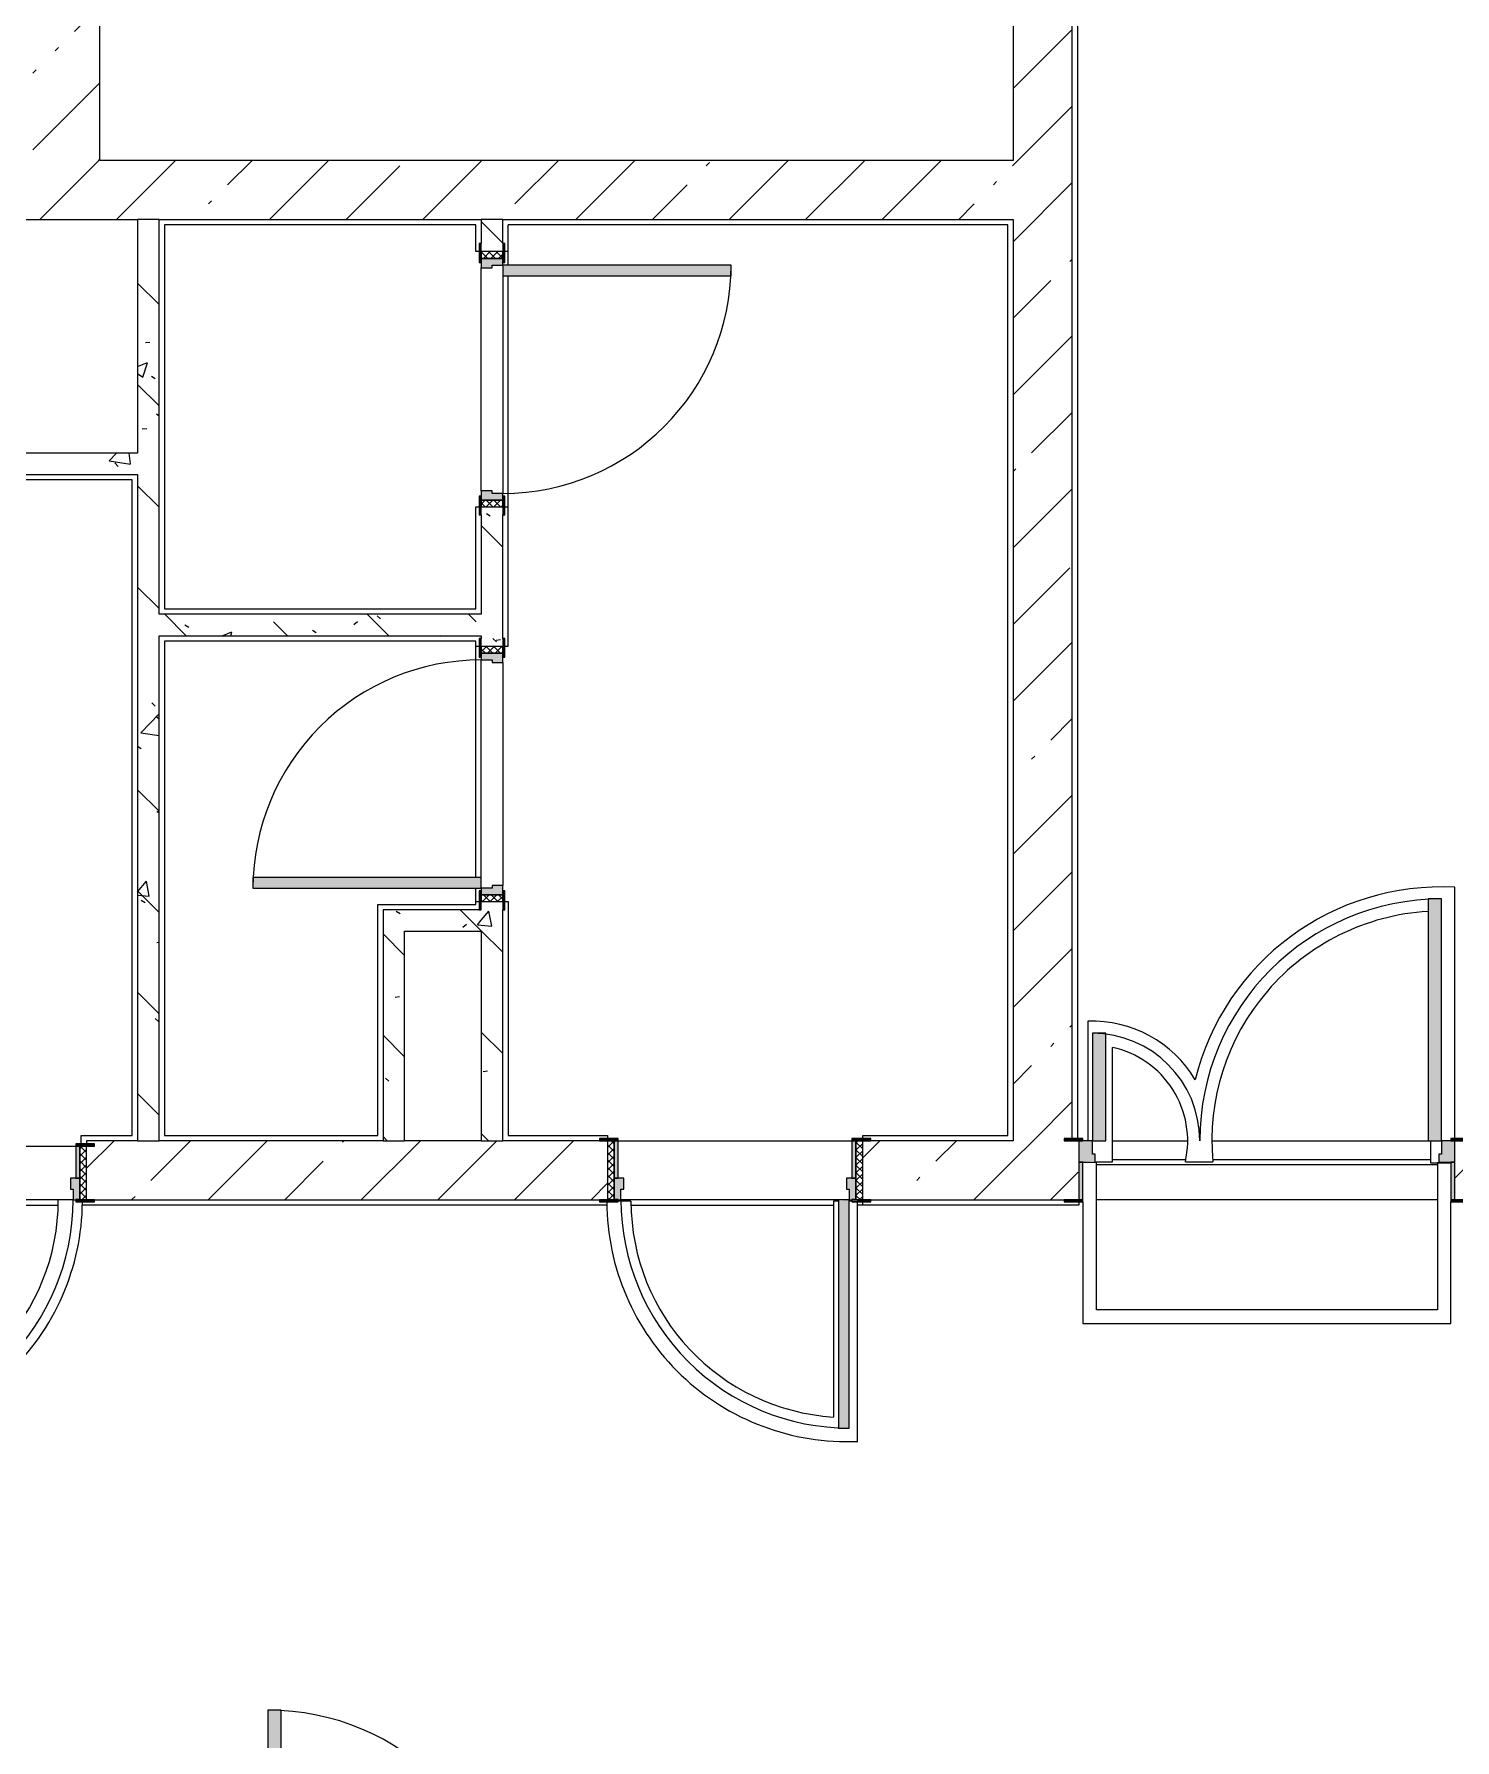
# Model space of a CAD drawing. Header units: millimetres. Extents: x -4185 to 186529, y -8553 to 29097.
# Drawn here: x 148684 to 153973, y 11389 to 17740 of the extents above; entities that cross this region are included whole.
import ezdxf

# ---------------------------------------------------------------- set-up
doc = ezdxf.new("R2010")
doc.units = ezdxf.units.MM
for name, color, linetype, lineweight, true_color in [('A-DOOR-3', 7, 'Continuous', 5, 0xaaaaaa), ('A-DOOR-4', 7, 'Continuous', 5, 0xe2e2e2), ('A-DOOR-FRAM-2', 7, 'Continuous', 5, 0xe2e2e2), ('A-DOOR-FRAM-3', 7, 'Continuous', 5, 0xaaaaaa), ('A-FLOR-1', 7, 'Continuous', 5, 0xaaaaaa), ('I-WALL-5', 7, 'Continuous', 5, 0x787878)]:
    doc.layers.add(name, color=color, linetype=linetype, lineweight=lineweight, true_color=true_color)
doc.layers.add('A-WALL', color=7, linetype='Continuous', lineweight=9)
doc.layers.add('I-WALL-3', color=7, linetype='Continuous', lineweight=5)
pattern_1 = [(45, (59518.7, 0), (-285.1231, 285.1231), []), (45, (59803.8, 0), (-285.1231, 285.1231), [504.031, -100.806, 16.764, -84.042])]
pattern_2 = [(135, (59518.7, 0), (-377.1708, -377.1708), [533.4, -88.9, 17.78, -88.9]), (135, (59518.7, 376.94), (-377.1708, -377.1708), []), (50, (59518.7, 0), (637.6445, -55.7866), [66.675, -733.425]), (355, (59518.7, 0), (-123.3494, 668.699), [53.34, -586.74]), (100.451, (59571.8, -4.65), (514.299, 612.908), [56.665, -623.315]), (46.184, (59518.7, 177.8), (948.7764, -147.15), [100.012, -1100.137]), (96.636, (59597.7, 165.5), (830.909, 865.997), [84.998, -934.973]), (351.184, (59518.7, 177.8), (830.918, 865.988), [80.01, -880.11]), (21, (59607.6, 133.35), (530.6506, -357.9283), [66.675, -733.425]), (326, (59607.6, 133.35), (216.308, 644.6585), [53.34, -586.74]), (71.451, (59651.8, 103.5), (746.9596, 286.7243), [56.665, -623.315]), (37.5, (59518.68, 0), (10.81053, 295.9426), [16.764, -562.864, 16.764, -578.866, -588.962]), (37.5, (59518.68, 0), (10.81053, 295.9426), [-1175.258, 16.764, -572.198]), (7.5, (59518.68, 0), (233.8692, 350.6318), [16.764, -322.834, 16.764, -549.529, -224.472]), (7.5, (59518.68, 0), (233.8692, 350.6318), [-905.891, 16.764, -207.708]), (327.5, (59320.43, 0), (474.5678, -20.0513), [16.764, -205.486, 16.764, -676.656, -920.115]), (327.5, (59320.43, 0), (474.5678, -20.0513), [-915.67, 16.764, -903.351]), (317.5, (59231.53, 0), (518.4522, 88.9934), [16.764, -272.161, 16.764, -443.738, -653.415]), (317.5, (59231.53, 0), (518.4522, 88.9934), [-749.427, 16.764, -636.651])]
pattern_3 = [(135, (1826.41, 104.685), (-14.14214, -14.14214), []), (225, (1826.41, 104.685), (14.14214, -14.14214), [])]
pattern_4 = [(45, (-296.384, 104.685), (-14.1421, 14.1421), []), (135, (-296.384, 104.685), (-14.1421, -14.1421), [])]

# ---------------------------------------------------------------- blocks, each defined once
blk = doc.blocks.new('110_Дверь_СКБ_2Ст - Д-1_л_Лестничная клетка EIS60 2-32142534-1_10_1_птичка')
at = {"layer": 'A-DOOR-4'}
for points in [[(662.5, 1010), (612.5, 1010), (612.5, 110), (662.5, 110), (662.5, 786.4)], [(-587.5, 510), (-637.5, 510), (-637.5, 110), (-587.5, 110), (-587.5, 499.2)], [(712.5, 30), (697.5, 30), (699.6, -110), (712.5, -110)]]:
    blk.add_hatch(color=256, dxfattribs=at).paths.add_polyline_path(points)
h = blk.add_hatch(color=256, dxfattribs=at)
h.paths.add_polyline_path([(662.5, 110), (662.5, 60), (652.5, 60), (652.5, 30), (712.5, 32.6), (712.5, 110)])
h.paths.add_polyline_path([(-637.5, 110), (-687.5, 110), (-687.2, 30), (-627.5, 35.6), (-627.5, 60), (-637.5, 60), (-637.5, 104.8)])
at = {"layer": 'A-DOOR-FRAM-2'}
for points in [[(-672.5, 118), (-742.5, 118), (-742.5, 110), (-672.5, 110)], [(729.9, 118), (697.5, 118), (697.5, 110), (767.5, 110), (767.5, 118)], [(-672.5, 30), (-687.5, 30), (-687.4, -110), (-672.5, -110), (-672.5, -21.5)], [(-687.4, -110), (-742.5, -110.2), (-742.5, -118), (-672.5, -118), (-674.5, -110)], [(767.5, -110), (697.5, -110), (698.9, -118), (767.5, -118)]]:
    blk.add_hatch(color=256, dxfattribs=at).paths.add_polyline_path(points)
at = {"layer": 'A-DOOR-3'}
for p, q in [((662.5, 1010), (612.5, 1010)), ((612.5, 1010), (612.5, 110)), ((662.5, 110), (662.5, 1010)), ((-637.5, 510), (-637.5, 110)), ((-587.5, 510), (-637.5, 510)), ((-587.5, 110), (-587.5, 510)), ((-637.5, 110), (-587.5, 110)), ((612.5, 110), (662.5, 110))]:
    blk.add_line(p, q, dxfattribs=at)
for centre, radius, start, end in [((662.5, 110), 900, 90, 180), ((-637.5, 110), 400, 360, 90)]:
    blk.add_arc(centre, radius, start, end, dxfattribs=at)
at = {"layer": 'A-DOOR-FRAM-3'}
for p, q in [((-672.5, 118), (-742.5, 118)), ((-742.5, 118), (-742.5, 110)), ((-742.5, 110), (-672.5, 110)), ((-637.5, 110), (-687.5, 110)), ((-687.5, 110), (-687.5, 30)), ((-672.5, 110), (-672.5, 118)), ((-637.5, 60), (-637.5, 110)), ((662.5, 110), (662.5, 60)), ((712.5, 110), (662.5, 110)), ((767.5, 118), (697.5, 118)), ((697.5, 118), (697.5, 110)), ((697.5, 110), (767.5, 110)), ((712.5, 30), (712.5, 110)), ((767.5, 110), (767.5, 118)), ((-687.5, 30), (-627.5, 30)), ((-672.5, 30), (-687.5, 30)), ((-687.5, 30), (-687.5, -110)), ((-672.5, -110), (-672.5, 30)), ((-627.5, 60), (-637.5, 60)), ((-627.5, 30), (-627.5, 60)), ((662.5, 60), (652.5, 60)), ((652.5, 60), (652.5, 30)), ((652.5, 30), (712.5, 30)), ((712.5, 30), (697.5, 30)), ((697.5, 30), (697.5, -110)), ((712.5, -110), (712.5, 30)), ((-672.5, -110), (-742.5, -110)), ((-742.5, -110), (-742.5, -118)), ((-742.5, -118), (-672.5, -118)), ((-687.5, -110), (-672.5, -110)), ((-672.5, -118), (-672.5, -110)), ((697.5, -110), (712.5, -110)), ((767.5, -110), (697.5, -110)), ((697.5, -110), (697.5, -118)), ((697.5, -118), (767.5, -118)), ((767.5, -118), (767.5, -110))]:
    blk.add_line(p, q, dxfattribs=at)
blk = doc.blocks.new('110_Дверь_СКБ_1Ст_Внутренняя1 - Д-8 950x2100h_охрана-V159-1_10_1_птичка')
at = {"layer": 'A-DOOR-3'}
h = blk.add_hatch(dxfattribs=at)
h.set_pattern_fill('FP_112', color=256, style=0, pattern_type=2)
h.set_pattern_definition([(135, (1826.41, 164.685), (-14.14214, -14.14214), []), (225, (1826.41, 164.685), (14.14214, -14.14214), [])])
h.paths.add_polyline_path([(462.5, 100), (462.5, -100), (487.5, -100), (487.5, 100)])
at = {"layer": 'A-DOOR-4'}
h = blk.add_hatch(color=256, dxfattribs=at)
h.paths.add_polyline_path([(462.5, 100), (437.5, 100), (437.5, 60), (427.5, 60), (427.5, 20), (462.5, 20)])
h.paths.add_polyline_path([(-412.5, 100), (-437.5, 100), (-437.5, 20), (-402.5, 20.4), (-402.5, 60), (-412.5, 60)])
at = {"layer": 'A-DOOR-FRAM-2'}
for points in [[(397.5, 950), (397.5, 100), (437.5, 100), (437.5, 950)], [(-422.5, 108), (-492.5, 108), (-492.5, 100), (-422.5, 100)], [(517.5, 108), (447.5, 108), (447.5, 100), (517.5, 100)], [(-437.5, 20), (-437.5, -100), (-422.5, -100), (-422.5, 20)], [(447.5, 20), (447.5, -100), (462.5, -100), (462.5, 20)], [(-492.5, -100), (-492.5, -108), (-422.5, -108), (-422.5, -100), (-462.5, -100)], [(487.5, -100), (447.5, -100), (447.5, -108), (517.5, -108), (517.5, -100), (490.5, -100)]]:
    blk.add_hatch(color=256, dxfattribs=at).paths.add_polyline_path(points)
at = {"layer": 'A-DOOR-FRAM-3'}
h = blk.add_hatch(dxfattribs=at)
h.set_pattern_fill('FP_113', color=256, style=0, pattern_type=2)
h.set_pattern_definition([(45, (-296.384, 164.685), (-14.1421, 14.1421), []), (135, (-296.384, 164.685), (-14.1421, -14.1421), [])])
h.paths.add_polyline_path([(-462.5, 100), (-462.5, -100), (-437.5, -100), (-437.5, 100)])
at = {"layer": 'A-DOOR-3'}
for p, q in [((437.5, 950), (397.5, 950)), ((397.5, 950), (397.5, 100)), ((437.5, 100), (437.5, 950)), ((397.5, 100), (437.5, 100))]:
    blk.add_line(p, q, dxfattribs=at)
blk.add_arc((437.5, 100), 850, 90, 180, dxfattribs=at)
at = {"layer": 'A-DOOR-FRAM-3'}
for p, q in [((-422.5, 108), (-492.5, 108)), ((-492.5, 108), (-492.5, 100)), ((-492.5, 100), (-422.5, 100)), ((-437.5, 100), (-462.5, 100)), ((-462.5, 100), (-462.5, -100)), ((-412.5, 100), (-437.5, 100)), ((-437.5, 100), (-437.5, 20)), ((-437.5, -100), (-437.5, 100)), ((-422.5, 100), (-437.5, 100)), ((-437.5, 100), (-437.5, 99)), ((-437.5, 99), (-422.5, 99)), ((-422.5, 100), (-422.5, 108)), ((-422.5, 99), (-422.5, 100)), ((-412.5, 60), (-412.5, 100)), ((437.5, 100), (437.5, 60)), ((462.5, 100), (437.5, 100)), ((517.5, 108), (447.5, 108)), ((447.5, 108), (447.5, 100)), ((462.5, 100), (447.5, 100)), ((447.5, 100), (447.5, 99)), ((447.5, 100), (517.5, 100)), ((447.5, 99), (462.5, 99)), ((462.5, 20), (462.5, 100)), ((487.5, 100), (462.5, 100)), ((462.5, 100), (462.5, -100)), ((462.5, 99), (462.5, 100)), ((487.5, -100), (487.5, 100)), ((517.5, 100), (517.5, 108)), ((-437.5, 20), (-402.5, 20)), ((-422.5, 20), (-437.5, 20)), ((-437.5, 20), (-437.5, -100)), ((-422.5, -100), (-422.5, 20)), ((-402.5, 60), (-412.5, 60)), ((-402.5, 20), (-402.5, 60)), ((437.5, 60), (427.5, 60)), ((427.5, 60), (427.5, 20)), ((427.5, 20), (462.5, 20)), ((462.5, 20), (447.5, 20)), ((447.5, 20), (447.5, -100)), ((462.5, -100), (462.5, 20)), ((-422.5, -100), (-492.5, -100)), ((-492.5, -100), (-492.5, -108)), ((-492.5, -108), (-422.5, -108)), ((-462.5, -100), (-437.5, -100)), ((-437.5, -100), (-422.5, -100)), ((-422.5, -108), (-422.5, -100)), ((447.5, -100), (462.5, -100)), ((517.5, -100), (447.5, -100)), ((447.5, -100), (447.5, -108)), ((447.5, -108), (517.5, -108)), ((462.5, -100), (487.5, -100)), ((517.5, -108), (517.5, -100))]:
    blk.add_line(p, q, dxfattribs=at)
blk = doc.blocks.new('110_Дверь_СКБ_1Ст_Внутренняя1 - Д-8_п_ 950x2100h_охрана 2-32201800-1_10_1_птичка')
at = {"layer": 'A-DOOR-3'}
h = blk.add_hatch(dxfattribs=at)
h.set_pattern_fill('FP_146', color=256, style=0, pattern_type=2)
h.set_pattern_definition([(135, (1826.41, 174.685), (-14.14214, -14.14214), []), (225, (1826.41, 174.685), (14.14214, -14.14214), [])])
h.paths.add_polyline_path([(462.5, 110), (462.5, -110), (487.5, -110), (487.5, 110)])
at = {"layer": 'A-DOOR-4'}
h = blk.add_hatch(color=256, dxfattribs=at)
h.paths.add_polyline_path([(462.5, 110), (437.5, 110), (437.5, 70), (427.5, 70), (427.5, 30), (462.5, 30)])
h.paths.add_polyline_path([(-422.5, 110), (-437.5, 110), (-437.5, 30), (-402.5, 30), (-402.5, 70), (-412.5, 70), (-412.5, 110)])
at = {"layer": 'A-DOOR-FRAM-2'}
for points in [[(-394.7, 960), (-412.5, 960), (-412.5, 110), (-372.5, 115.3), (-372.5, 960)], [(-443.8, 118), (-492.5, 118), (-492.5, 110), (-422.5, 115.3), (-422.5, 118), (-443.5, 118)], [(487.5, 118), (447.5, 115.3), (447.5, 110), (517.5, 110), (517.5, 118), (490, 118)], [(-437.5, 30), (-437.5, -110), (-422.5, -110), (-422.5, 30)], [(447.5, 30), (447.5, -110), (462.5, -110), (462.5, 30)], [(-422.5, -110), (-492.5, -110.2), (-492.5, -118), (-422.5, -118)], [(479, -110), (447.5, -110), (447.5, -118), (517.5, -118), (517.5, -110), (487.5, -110)]]:
    blk.add_hatch(color=256, dxfattribs=at).paths.add_polyline_path(points)
at = {"layer": 'A-DOOR-FRAM-3'}
h = blk.add_hatch(dxfattribs=at)
h.set_pattern_fill('FP_147', color=256, style=0, pattern_type=2)
h.set_pattern_definition([(45, (-296.384, 174.685), (-14.1421, 14.1421), []), (135, (-296.384, 174.685), (-14.1421, -14.1421), [])])
h.paths.add_polyline_path([(-462.5, 110), (-462.5, -110), (-437.5, -110), (-437.5, 110)])
at = {"layer": 'A-DOOR-3'}
for p, q in [((-412.5, 960), (-412.5, 110)), ((-372.5, 960), (-412.5, 960)), ((-372.5, 110), (-372.5, 960)), ((-412.5, 110), (-372.5, 110))]:
    blk.add_line(p, q, dxfattribs=at)
blk.add_arc((-412.5, 110), 850, 360, 90, dxfattribs=at)
at = {"layer": 'A-DOOR-FRAM-3'}
for p, q in [((-422.5, 118), (-492.5, 118)), ((-492.5, 118), (-492.5, 110)), ((-492.5, 110), (-422.5, 110)), ((-437.5, 110), (-462.5, 110)), ((-462.5, 110), (-462.5, -110)), ((-412.5, 110), (-437.5, 110)), ((-437.5, 110), (-437.5, 30)), ((-437.5, -110), (-437.5, 110)), ((-422.5, 110), (-437.5, 110)), ((-437.5, 110), (-437.5, 109)), ((-437.5, 109), (-422.5, 109)), ((-422.5, 110), (-422.5, 118)), ((-422.5, 109), (-422.5, 110)), ((-412.5, 70), (-412.5, 110)), ((-402.5, 70), (-412.5, 70)), ((-402.5, 30), (-402.5, 70)), ((437.5, 70), (427.5, 70)), ((427.5, 70), (427.5, 30)), ((437.5, 110), (437.5, 70)), ((462.5, 110), (437.5, 110)), ((517.5, 118), (447.5, 118)), ((447.5, 118), (447.5, 110)), ((462.5, 110), (447.5, 110)), ((447.5, 110), (447.5, 109)), ((447.5, 110), (517.5, 110)), ((447.5, 109), (462.5, 109)), ((462.5, 30), (462.5, 110)), ((487.5, 110), (462.5, 110)), ((462.5, 110), (462.5, -110)), ((462.5, 109), (462.5, 110)), ((487.5, -110), (487.5, 110)), ((517.5, 110), (517.5, 118)), ((-437.5, 30), (-402.5, 30)), ((-422.5, 30), (-437.5, 30)), ((-437.5, 30), (-437.5, -110)), ((-422.5, -110), (-422.5, 30)), ((427.5, 30), (462.5, 30)), ((462.5, 30), (447.5, 30)), ((447.5, 30), (447.5, -110)), ((462.5, -110), (462.5, 30)), ((-422.5, -110), (-492.5, -110)), ((-492.5, -110), (-492.5, -118)), ((-492.5, -118), (-422.5, -118)), ((-462.5, -110), (-437.5, -110)), ((-437.5, -110), (-422.5, -110)), ((-422.5, -118), (-422.5, -110)), ((447.5, -110), (462.5, -110)), ((517.5, -110), (447.5, -110)), ((447.5, -110), (447.5, -118)), ((447.5, -118), (517.5, -118)), ((462.5, -110), (487.5, -110)), ((517.5, -118), (517.5, -110))]:
    blk.add_line(p, q, dxfattribs=at)
blk = doc.blocks.new('110_Дверь_СКБ_2Ст - Д-2а_п_ Из коридора на лестницу-32215207-1_10_1_птичка')
at = {"layer": 'A-DOOR-4'}
for points in [[(-587.5, 100), (-587.5, 1000), (-637.5, 1000), (-637.2, 100), (-591.7, 100)], [(662.5, 100), (662.5, 500), (612.5, 500), (612.5, 100)], [(712.5, -100), (712.5, 20), (697.5, 20), (697.5, -100), (703.7, -100)]]:
    blk.add_hatch(color=256, dxfattribs=at).paths.add_polyline_path(points)
h = blk.add_hatch(color=256, dxfattribs=at)
h.paths.add_polyline_path([(-684.3, 20), (-627.5, 20), (-627.5, 50), (-637.5, 50), (-637.5, 100), (-687.5, 100), (-684.8, 20)])
h.paths.add_polyline_path([(662.5, 20), (712.5, 20), (712.5, 100), (662.5, 100), (662.5, 50), (652.5, 50), (652.5, 20)])
at = {"layer": 'A-DOOR-FRAM-2'}
for points in [[(-672.5, 100), (-672.5, 108), (-742.5, 108), (-742.5, 100), (-687.5, 100)], [(712.5, 100), (767.5, 100), (767.5, 108), (697.5, 108), (697.5, 100)], [(-684.8, -100), (-672.5, -100), (-672.5, 20), (-687.5, 20), (-687.5, -100)], [(-712.5, -108), (-672.5, -108), (-673.4, -100), (-742.5, -100), (-742.5, -108)], [(712.5, -108), (767.5, -107.4), (767.5, -100), (697.5, -100), (703, -108)]]:
    blk.add_hatch(color=256, dxfattribs=at).paths.add_polyline_path(points)
at = {"layer": 'A-DOOR-3'}
for p, q in [((-637.5, 1000), (-637.5, 100)), ((-587.5, 1000), (-637.5, 1000)), ((-587.5, 100), (-587.5, 1000)), ((662.5, 500), (612.5, 500)), ((612.5, 500), (612.5, 100)), ((662.5, 100), (662.5, 500)), ((-637.5, 100), (-587.5, 100)), ((612.5, 100), (662.5, 100))]:
    blk.add_line(p, q, dxfattribs=at)
for centre, radius, start, end in [((-637.5, 100), 900, 0, 90), ((662.5, 100), 400, 90, 180)]:
    blk.add_arc(centre, radius, start, end, dxfattribs=at)
at = {"layer": 'A-DOOR-FRAM-3'}
for p, q in [((-672.5, 108), (-742.5, 108)), ((-742.5, 108), (-742.5, 100)), ((-742.5, 100), (-672.5, 100)), ((-637.5, 100), (-687.5, 100)), ((-687.5, 100), (-687.5, 20)), ((-672.5, 100), (-672.5, 108)), ((-637.5, 50), (-637.5, 100)), ((662.5, 100), (662.5, 50)), ((712.5, 100), (662.5, 100)), ((767.5, 108), (697.5, 108)), ((697.5, 108), (697.5, 100)), ((697.5, 100), (767.5, 100)), ((712.5, 20), (712.5, 100)), ((767.5, 100), (767.5, 108)), ((-687.5, 20), (-627.5, 20)), ((-672.5, 20), (-687.5, 20)), ((-687.5, 20), (-687.5, -100)), ((-672.5, -100), (-672.5, 20)), ((-627.5, 50), (-637.5, 50)), ((-627.5, 20), (-627.5, 50)), ((662.5, 50), (652.5, 50)), ((652.5, 50), (652.5, 20)), ((652.5, 20), (712.5, 20)), ((712.5, 20), (697.5, 20)), ((697.5, 20), (697.5, -100)), ((712.5, -100), (712.5, 20)), ((-672.5, -100), (-742.5, -100)), ((-742.5, -100), (-742.5, -108)), ((-742.5, -108), (-672.5, -108)), ((-687.5, -100), (-672.5, -100)), ((-672.5, -108), (-672.5, -100)), ((697.5, -100), (712.5, -100)), ((767.5, -100), (697.5, -100)), ((697.5, -100), (697.5, -108)), ((697.5, -108), (767.5, -108)), ((767.5, -108), (767.5, -100))]:
    blk.add_line(p, q, dxfattribs=at)
blk = doc.blocks.new('110_Дверь_СКБ_1Ст_Внутренняя1 - Д-7_п__950x2100h_Туалет-32207265-1_10_1_птичка')
at = {"layer": 'A-DOOR-3'}
h = blk.add_hatch(dxfattribs=at)
h.set_pattern_fill('FP_114', color=256, style=0, pattern_type=2)
h.set_pattern_definition(pattern_3)
h.paths.add_polyline_path([(487.5, 40), (462.5, 40), (462.5, -40), (487.5, -40)])
at = {"layer": 'A-DOOR-4'}
h = blk.add_hatch(color=256, dxfattribs=at)
h.paths.add_polyline_path([(462.5, 16.3), (462.5, 40), (437.5, 40), (437.5, 0), (427.5, 0), (427.5, -40), (462.5, -40)])
h.paths.add_polyline_path([(-402.5, -16), (-402.5, 0), (-412.5, 0), (-412.5, 40), (-437.5, 40), (-437.5, -40), (-402.5, -40)])
at = {"layer": 'A-DOOR-FRAM-2'}
for points in [[(-372.5, 60), (-372.5, 890), (-412.5, 890), (-412.5, 40), (-372.5, 40)], [(-422.5, 40), (-422.5, 48), (-492.5, 48), (-492.5, 40), (-437.5, 40)], [(517.5, 48), (447.5, 48), (447.5, 40), (517.5, 40)], [(-422.5, -40), (-492.5, -40), (-492.5, -48), (-422.5, -48)], [(517.5, -40), (447.5, -40), (447.5, -48), (517.5, -48)]]:
    blk.add_hatch(color=256, dxfattribs=at).paths.add_polyline_path(points)
at = {"layer": 'A-DOOR-FRAM-3'}
h = blk.add_hatch(dxfattribs=at)
h.set_pattern_fill('FP_115', color=256, style=0, pattern_type=2)
h.set_pattern_definition(pattern_4)
h.paths.add_polyline_path([(-437.5, 40), (-462.5, 40), (-460.8, -40), (-437.5, -40)])
at = {"layer": 'A-DOOR-3'}
for p, q in [((-412.5, 890), (-412.5, 40)), ((-372.5, 890), (-412.5, 890)), ((-372.5, 40), (-372.5, 890)), ((-412.5, 40), (-372.5, 40))]:
    blk.add_line(p, q, dxfattribs=at)
blk.add_arc((-412.5, 40), 850, 360, 90, dxfattribs=at)
at = {"layer": 'A-DOOR-FRAM-3'}
for p, q in [((-422.5, 48), (-492.5, 48)), ((-492.5, 48), (-492.5, 40)), ((-492.5, 40), (-422.5, 40)), ((-437.5, 40), (-462.5, 40)), ((-462.5, 40), (-462.5, -40)), ((-412.5, 40), (-437.5, 40)), ((-437.5, 40), (-437.5, -40)), ((-437.5, -40), (-437.5, 40)), ((-422.5, 40), (-437.5, 40)), ((-437.5, 40), (-437.5, 39)), ((-437.5, 39), (-422.5, 39)), ((-422.5, 40), (-422.5, 48)), ((-422.5, 39), (-422.5, 40)), ((-412.5, 0), (-412.5, 40)), ((-402.5, 0), (-412.5, 0)), ((-402.5, -40), (-402.5, 0)), ((437.5, 0), (427.5, 0)), ((427.5, 0), (427.5, -40)), ((437.5, 40), (437.5, 0)), ((462.5, 40), (437.5, 40)), ((517.5, 48), (447.5, 48)), ((447.5, 48), (447.5, 40)), ((462.5, 40), (447.5, 40)), ((447.5, 40), (447.5, 39)), ((447.5, 40), (517.5, 40)), ((447.5, 39), (462.5, 39)), ((462.5, -40), (462.5, 40)), ((487.5, 40), (462.5, 40)), ((462.5, 40), (462.5, -40)), ((462.5, 39), (462.5, 40)), ((487.5, -40), (487.5, 40)), ((517.5, 40), (517.5, 48)), ((-422.5, -40), (-492.5, -40)), ((-492.5, -40), (-492.5, -48)), ((-492.5, -48), (-422.5, -48)), ((-462.5, -40), (-437.5, -40)), ((-422.5, -39), (-437.5, -39)), ((-437.5, -39), (-437.5, -40)), ((-437.5, -40), (-402.5, -40)), ((-437.5, -40), (-422.5, -40)), ((-422.5, -40), (-422.5, -39)), ((-422.5, -48), (-422.5, -40)), ((427.5, -40), (462.5, -40)), ((462.5, -39), (447.5, -39)), ((447.5, -39), (447.5, -40)), ((447.5, -40), (462.5, -40)), ((517.5, -40), (447.5, -40)), ((447.5, -40), (447.5, -48)), ((447.5, -48), (517.5, -48)), ((462.5, -40), (462.5, -39)), ((462.5, -40), (487.5, -40)), ((517.5, -48), (517.5, -40))]:
    blk.add_line(p, q, dxfattribs=at)
blk = doc.blocks.new('110_Дверь_СКБ_1Ст_Внутренняя1 - Д-7_л__950x2100h_Туалет-32209783-1_10_1_птичка')
at = {"layer": 'A-DOOR-3'}
h = blk.add_hatch(dxfattribs=at)
h.set_pattern_fill('FP_114', color=256, style=0, pattern_type=2)
h.set_pattern_definition(pattern_3)
h.paths.add_polyline_path([(462.5, 40), (462.5, -40), (487.5, -40), (487.5, 40)])
at = {"layer": 'A-DOOR-4'}
h = blk.add_hatch(color=256, dxfattribs=at)
h.paths.add_polyline_path([(-437.5, 40), (-437.5, -40), (-402.5, -40), (-402.5, 0), (-412.5, 0), (-412.5, 40)])
h.paths.add_polyline_path([(427.5, -16), (427.5, -40), (462.5, -40), (462.5, 40), (437.5, 40), (437.5, 0), (427.5, 0)])
at = {"layer": 'A-DOOR-FRAM-2'}
for points in [[(-412.5, 890), (-412.5, 40), (-372.5, 40), (-372.5, 890)], [(-492.5, 40), (-422.5, 40), (-422.5, 48), (-492.5, 48)], [(447.5, 40), (517.5, 40), (517.5, 48), (447.5, 48)], [(-492.5, -40), (-492.5, -48), (-422.5, -48), (-422.5, -40), (-472.6, -40)], [(447.5, -40), (447.5, -48), (517.5, -48), (515.1, -40), (462.5, -40)]]:
    blk.add_hatch(color=256, dxfattribs=at).paths.add_polyline_path(points)
at = {"layer": 'A-DOOR-FRAM-3'}
h = blk.add_hatch(dxfattribs=at)
h.set_pattern_fill('FP_115', color=256, style=0, pattern_type=2)
h.set_pattern_definition(pattern_4)
h.paths.add_polyline_path([(-462.5, 40), (-462.5, -40), (-437.5, -40), (-437.5, 40)])
at = {"layer": 'A-DOOR-3'}
for p, q in [((-412.5, 890), (-412.5, 40)), ((-372.5, 890), (-412.5, 890)), ((-372.5, 40), (-372.5, 890)), ((-412.5, 40), (-372.5, 40))]:
    blk.add_line(p, q, dxfattribs=at)
blk.add_arc((-412.5, 40), 850, 360, 90, dxfattribs=at)
at = {"layer": 'A-DOOR-FRAM-3'}
for p, q in [((-422.5, 48), (-492.5, 48)), ((-492.5, 48), (-492.5, 40)), ((-492.5, 40), (-422.5, 40)), ((-437.5, 40), (-462.5, 40)), ((-462.5, 40), (-462.5, -40)), ((-412.5, 40), (-437.5, 40)), ((-437.5, 40), (-437.5, -40)), ((-437.5, -40), (-437.5, 40)), ((-422.5, 40), (-437.5, 40)), ((-437.5, 40), (-437.5, 39)), ((-437.5, 39), (-422.5, 39)), ((-422.5, 40), (-422.5, 48)), ((-422.5, 39), (-422.5, 40)), ((-412.5, 0), (-412.5, 40)), ((-402.5, 0), (-412.5, 0)), ((-402.5, -40), (-402.5, 0)), ((437.5, 0), (427.5, 0)), ((427.5, 0), (427.5, -40)), ((437.5, 40), (437.5, 0)), ((462.5, 40), (437.5, 40)), ((517.5, 48), (447.5, 48)), ((447.5, 48), (447.5, 40)), ((462.5, 40), (447.5, 40)), ((447.5, 40), (447.5, 39)), ((447.5, 40), (517.5, 40)), ((447.5, 39), (462.5, 39)), ((462.5, -40), (462.5, 40)), ((487.5, 40), (462.5, 40)), ((462.5, 40), (462.5, -40)), ((462.5, 39), (462.5, 40)), ((487.5, -40), (487.5, 40)), ((517.5, 40), (517.5, 48)), ((-422.5, -40), (-492.5, -40)), ((-492.5, -40), (-492.5, -48)), ((-492.5, -48), (-422.5, -48)), ((-462.5, -40), (-437.5, -40)), ((-422.5, -39), (-437.5, -39)), ((-437.5, -39), (-437.5, -40)), ((-437.5, -40), (-402.5, -40)), ((-437.5, -40), (-422.5, -40)), ((-422.5, -40), (-422.5, -39)), ((-422.5, -48), (-422.5, -40)), ((427.5, -40), (462.5, -40)), ((462.5, -39), (447.5, -39)), ((447.5, -39), (447.5, -40)), ((447.5, -40), (462.5, -40)), ((517.5, -40), (447.5, -40)), ((447.5, -40), (447.5, -48)), ((447.5, -48), (517.5, -48)), ((462.5, -40), (462.5, -39)), ((462.5, -40), (487.5, -40)), ((517.5, -48), (517.5, -40))]:
    blk.add_line(p, q, dxfattribs=at)

msp = doc.modelspace()

# ---------------------------------------------------------------- hatches: boundary and pattern name
at = {"layer": 'I-WALL-3'}
h = msp.add_hatch(dxfattribs=at)
h.set_pattern_fill('FP_90', color=256, style=0, pattern_type=2)
h.set_pattern_definition(pattern_1)
h.paths.add_polyline_path([(148678.7, 17270), (148928.7, 17270), (148928.7, 27100), (148678.7, 27100), (148678.7, 17850)])
h = msp.add_hatch(dxfattribs=at)
h.set_pattern_fill('FP_90', color=256, style=0, pattern_type=2)
h.set_pattern_definition(pattern_1)
h.paths.add_polyline_path([(152518.7, 13620), (152518.7, 13628), (152548.7, 13628), (152548.3, 21150), (152328.7, 21150), (152328.7, 13620), (152342.4, 13620)])
h = msp.add_hatch(dxfattribs=at)
h.set_pattern_fill('FP_90', color=256, style=0, pattern_type=2)
h.set_pattern_definition(pattern_1)
h.paths.add_polyline_path([(149068.7, 17050), (152328.7, 17050), (152328.7, 17270), (146008.7, 17270), (146008.7, 17050), (149060.3, 17050)])
h = msp.add_hatch(dxfattribs=at)
h.set_pattern_fill('FP_90', color=256, style=0, pattern_type=2)
h.set_pattern_definition(pattern_1)
h.paths.add_polyline_path([(152308.7, 13400), (152328.7, 13400), (152328.7, 13620), (151768.7, 13620), (151768.7, 13400), (152132.8, 13400)])
h.paths.add_polyline_path([(149963, 13400), (150818.7, 13400), (150818.7, 13620), (148878.7, 13620), (148878.7, 13608), (148908.7, 13608), (148908.7, 13600), (148878.7, 13600), (148878.7, 13400), (149762.3, 13400)])
h = msp.add_hatch(dxfattribs=at)
h.set_pattern_fill('FP_90', color=256, style=0, pattern_type=2)
h.set_pattern_definition(pattern_1)
h.paths.add_polyline_path([(154201.4, 13400), (154318.7, 13400), (154318.7, 13620), (153973.7, 13620), (153973.7, 13400), (154098.7, 13400)])
h.paths.add_polyline_path([(152328.7, 13400), (152573.7, 13400), (152568.7, 13620), (152328.7, 13620)])
at = {"layer": 'I-WALL-5'}
h = msp.add_hatch(dxfattribs=at)
h.set_pattern_fill('FP_120', color=256, style=0, pattern_type=2)
h.set_pattern_definition(pattern_2)
h.paths.add_polyline_path([(149068.7, 13620), (149148.7, 13620), (149148.7, 17050), (149068.7, 17050), (149068.7, 13640)])
h = msp.add_hatch(dxfattribs=at)
h.set_pattern_fill('FP_120', color=256, style=0, pattern_type=2)
h.set_pattern_definition(pattern_2)
h.paths.add_polyline_path([(150428.6, 13620), (150428.6, 14510.1), (150348.6, 14510.1), (150348.6, 13620)])
h.paths.add_polyline_path([(150428.6, 15460.1), (150428.6, 15980.1), (150348.6, 15980.1), (150348.6, 15460.1)])
h.paths.add_polyline_path([(150348.6, 16930.1), (150428.6, 16930.1), (150428.6, 17050), (150348.6, 17050), (150348.6, 16960.1)])
h = msp.add_hatch(dxfattribs=at)
h.set_pattern_fill('FP_120', color=256, style=0, pattern_type=2)
h.set_pattern_definition(pattern_2)
h.paths.add_polyline_path([(149048.7, 16100), (149068.7, 16100), (149068.7, 16180), (145988.7, 16180), (145988.7, 16100), (148992.7, 16100)])
h = msp.add_hatch(dxfattribs=at)
h.set_pattern_fill('FP_120', color=256, style=0, pattern_type=2)
h.set_pattern_definition(pattern_2)
h.paths.add_polyline_path([(150328.6, 15500.1), (150348.6, 15500.1), (150348.6, 15580.1), (149148.7, 15580.1), (149148.7, 15500.1), (149963, 15500.1)])
h = msp.add_hatch(dxfattribs=at)
h.set_pattern_fill('FP_120', color=256, style=0, pattern_type=2)
h.set_pattern_definition(pattern_2)
h.paths.add_polyline_path([(149983, 14400), (150348.6, 14400), (150348.6, 14480), (149983, 14480), (149983, 14443.4)])
h = msp.add_hatch(dxfattribs=at)
h.set_pattern_fill('FP_120', color=256, style=0, pattern_type=2)
h.set_pattern_definition(pattern_2)
h.paths.add_polyline_path([(150057.2, 13620), (150063, 13624.3), (150063, 14400), (149983, 14400), (149983, 13620)])

# ---------------------------------------------------------------- linework, layer by layer
at = {"layer": 'A-FLOR-1'}
for p, q in [((152568.7, 21130), (152568.7, 13628)), ((150328.6, 17030), (149168.7, 17030)), ((149168.7, 17030), (149168.7, 15600.1)), ((150328.6, 16930.1), (150328.6, 17030)), ((152308.7, 17030), (150448.6, 17030)), ((150448.6, 16880.1), (150448.6, 17030)), ((152308.7, 13640), (152308.7, 17030)), ((150340.6, 16930.1), (150328.6, 16930.1)), ((150448.6, 16930.1), (150436.6, 16930.1)), ((150448.6, 15460.1), (150448.6, 16840.1)), ((149048.7, 16080), (146008.7, 16080)), ((149048.7, 13640), (149048.7, 16080)), ((150328.6, 15600.1), (150328.6, 15980.1)), ((150328.6, 15980.1), (150340.6, 15980.1)), ((150436.6, 15980.1), (150448.6, 15980.1)), ((149168.7, 15600.1), (150328.6, 15600.1)), ((150328.6, 15480.1), (149168.7, 15480.1)), ((149168.7, 15480.1), (149168.7, 13640)), ((150328.6, 14600.1), (150328.6, 15480.1)), ((150340.6, 15460.1), (150328.6, 15460.1)), ((150448.6, 15460.1), (150436.6, 15460.1)), ((150328.6, 14500), (150328.6, 14560.1)), ((153973.3, 13628), (153973.3, 14563.7)), ((149963, 13640), (149963, 14500)), ((149963, 14500), (150328.6, 14500)), ((150328.6, 14510.1), (150340.6, 14510.1)), ((150436.6, 14510.1), (150448.6, 14510.1)), ((150448.6, 14510.1), (150448.6, 13640)), ((152606.9, 14064.7), (152606.9, 13620)), ((152698.7, 13540.9), (152698.7, 13967)), ((148858.7, 13640), (149048.7, 13640)), ((148858.7, 13608), (148858.7, 13640)), ((149168.7, 13640), (149963, 13640)), ((150448.6, 13640), (150818.7, 13640)), ((150818.7, 13640), (150818.7, 13628)), ((151768.7, 13628), (151768.7, 13640)), ((151768.7, 13640), (152308.7, 13640)), ((153883.3, 13620), (153883.3, 13537.9)), ((152633.4, 13540.9), (152698.7, 13540.9)), ((152638.7, 12990), (152638.7, 13540)), ((153908.7, 13530), (152638.7, 13530)), ((152698.7, 13550), (152971, 13550)), ((152969.9, 13541.4), (153072.3, 13541.4)), ((153072, 13550), (153883.3, 13550)), ((153883.3, 13537.9), (153958.7, 13537.9)), ((153908.7, 13540), (153908.7, 12990)), ((148019.7, 13380), (148772.4, 13380)), ((148828.7, 13400), (148773.7, 13400)), ((150816.8, 13380), (148862.5, 13380)), ((150906, 13394.7), (150858.7, 13394.7)), ((150906.9, 13380), (151659.9, 13380)), ((151678.7, 13394.7), (151659.9, 13394.7)), ((151659.9, 13394.7), (151659.9, 12591.3)), ((151728.7, 13394.7), (151718.7, 13394.7)), ((151749.9, 12500.6), (151749.9, 13392)), ((152573.7, 13380), (151749.9, 13380)), ((151768.7, 13380), (151768.7, 13392)), ((152573.7, 13392), (152573.7, 13380)), ((152588.7, 13392), (152588.7, 12940)), ((153958.7, 12940), (153958.7, 13392)), ((153908.7, 12990), (152638.7, 12990)), ((152588.7, 12940), (153958.7, 12940))]:
    msp.add_line(p, q, dxfattribs=at)
for centre, radius, start, end in [((153923.7, 13620), 945, 86.9906, 166.09511), ((153923.7, 13620), 855, 93.35556, 185.27324), ((152623.7, 13620), 445, 30.68536, 92.15971), ((152623.7, 13620), 355, 347.21166, 77.80233), ((147968.7, 13400), 895, 267.50529, 359.48672), ((147968.7, 13400), 805, 273.63543, 0), ((151711, 13394.7), 895, 180.17419, 272.49471), ((151711, 13394.7), 805, 180, 266.36457)]:
    msp.add_arc(centre, radius, start, end, dxfattribs=at)
at = {"layer": 'A-WALL'}
for p, q in [((149148.7, 17050), (149068.7, 17050)), ((150428.6, 17050), (150348.6, 17050)), ((149068.7, 13620), (149148.7, 13620)), ((149983, 13620), (150063, 13620)), ((150348.6, 13620), (150428.6, 13620))]:
    msp.add_line(p, q, dxfattribs=at)
at = {"layer": 'I-WALL-3'}
for p, q in [((152548.7, 13628), (152548.7, 21150)), ((148928.7, 17270), (148928.7, 17770)), ((152328.7, 17770), (152328.7, 17270)), ((152328.7, 17270), (148928.7, 17270)), ((148139.7, 17050), (149068.7, 17050)), ((149068.7, 17050), (149068.7, 16180)), ((149148.7, 17050), (150348.6, 17050)), ((149148.7, 15580.1), (149148.7, 17050)), ((150348.6, 17050), (150348.6, 16960.1)), ((150428.6, 17050), (152328.7, 17050)), ((150428.6, 16960.1), (150428.6, 17050)), ((152328.7, 17050), (152328.7, 13620)), ((150348.6, 16040.1), (150348.6, 16870.1)), ((150428.6, 16840.1), (150428.6, 16030.1)), ((149068.7, 16180), (148139.7, 16180)), ((145988.7, 16100), (149068.7, 16100)), ((149068.7, 16100), (149068.7, 13620)), ((150348.6, 15950.1), (150348.6, 15580.1)), ((150428.6, 15490.1), (150428.6, 15950.1)), ((150348.6, 15580.1), (149148.7, 15580.1)), ((149148.7, 15500.1), (150348.6, 15500.1)), ((149148.7, 13620), (149148.7, 15500.1)), ((150348.6, 15500.1), (150348.6, 15490.1)), ((150348.6, 14600.1), (150348.6, 15410.1)), ((150428.6, 15400.1), (150428.6, 14570.1)), ((150348.6, 14480), (149983, 14480)), ((149983, 14480), (149983, 13620)), ((150428.6, 13620), (150428.6, 14480.1)), ((150063, 14400), (150348.6, 14400)), ((150063, 13620), (150063, 14400)), ((150348.6, 14400), (150348.6, 13620)), ((147968.7, 13600), (148838.7, 13600)), ((149068.7, 13620), (148878.7, 13620)), ((148878.7, 13620), (148878.7, 13608)), ((149983, 13620), (149148.7, 13620)), ((150348.6, 13620), (150063, 13620)), ((150788.7, 13620), (150428.6, 13620)), ((150858.7, 13620), (151728.7, 13620)), ((152328.7, 13620), (151798.7, 13620)), ((152698.7, 13620), (152977.6, 13620)), ((153069.6, 13620), (153873.7, 13620)), ((148773.7, 13400), (148019.7, 13400)), ((148908.7, 13400), (150788.7, 13400)), ((151678.7, 13400), (150868.7, 13400)), ((151798.7, 13400), (152328.7, 13400)), ((152328.7, 13400), (152518.7, 13400)), ((153908.7, 13400), (152638.7, 13400))]:
    msp.add_line(p, q, dxfattribs=at)

# ---------------------------------------------------------------- block references
at = {"layer": 'A-DOOR-3'}
for name, p, rotation in [('110_Дверь_СКБ_1Ст_Внутренняя1 - Д-7_п__950x2100h_Туалет-32207265-1_10_1_птичка', (150388.6, 16467.6), 270), ('110_Дверь_СКБ_1Ст_Внутренняя1 - Д-7_л__950x2100h_Туалет-32209783-1_10_1_птичка', (150388.6, 14972.6), 90), ('110_Дверь_СКБ_1Ст_Внутренняя1 - Д-8 950x2100h_охрана-V159-1_10_1_птичка', (148416.2, 13500), 180), ('110_Дверь_СКБ_1Ст_Внутренняя1 - Д-8_п_ 950x2100h_охрана 2-32201800-1_10_1_птичка', (151306.2, 13510), 180)]:
    msp.add_blockref(name, p, dxfattribs=dict(at, rotation=rotation))
for name, p in [('110_Дверь_СКБ_2Ст - Д-1_л_Лестничная клетка EIS60 2-32142534-1_10_1_птичка', (153261.2, 13510)), ('110_Дверь_СКБ_2Ст - Д-2а_п_ Из коридора на лестницу-32215207-1_10_1_птичка', (150191.2, 10500))]:
    msp.add_blockref(name, p, dxfattribs=at)

doc.saveas('drawing.dxf')
